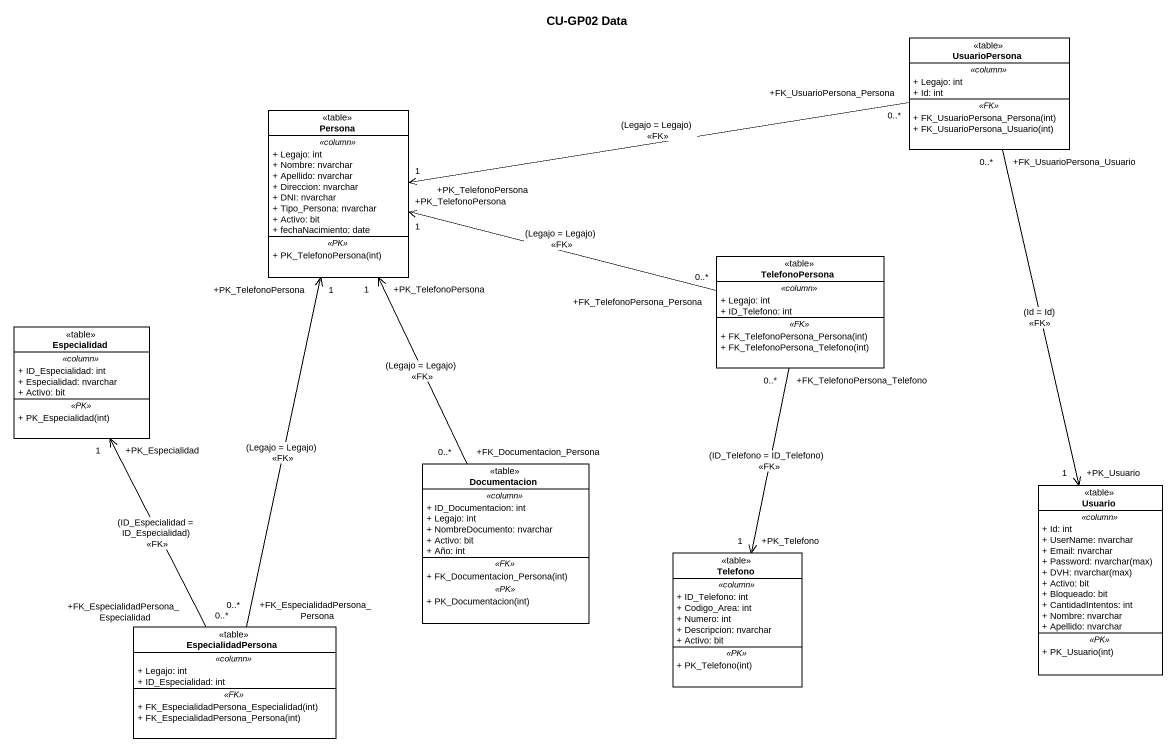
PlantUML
@startuml
title CU-GP02 Data
hide circle
hide empty members
skinparam classAttributeIconSize 0
class UsuarioPersona <<table>> {
  .. <<column>> ..
  + Legajo: int
  + Id: int
  .. <<FK>> ..
  + FK_UsuarioPersona_Persona(int)
  + FK_UsuarioPersona_Usuario(int)
}
class Persona <<table>> {
  .. <<column>> ..
  + Legajo: int
  + Nombre: nvarchar
  + Apellido: nvarchar
  + Direccion: nvarchar
  + DNI: nvarchar
  + Tipo_Persona: nvarchar
  + Activo: bit
  + fechaNacimiento: date
  .. <<PK>> ..
  + PK_TelefonoPersona(int)
}
class TelefonoPersona <<table>> {
  .. <<column>> ..
  + Legajo: int
  + ID_Telefono: int
  .. <<FK>> ..
  + FK_TelefonoPersona_Persona(int)
  + FK_TelefonoPersona_Telefono(int)
}
class Especialidad <<table>> {
  .. <<column>> ..
  + ID_Especialidad: int
  + Especialidad: nvarchar
  + Activo: bit
  .. <<PK>> ..
  + PK_Especialidad(int)
}
class Documentacion <<table>> {
  .. <<column>> ..
  + ID_Documentacion: int
  + Legajo: int
  + NombreDocumento: nvarchar
  + Activo: bit
  + Año: int
  .. <<FK>> ..
  + FK_Documentacion_Persona(int)
  .. <<PK>> ..
  + PK_Documentacion(int)
}
class Usuario <<table>> {
  .. <<column>> ..
  + Id: int
  + UserName: nvarchar
  + Email: nvarchar
  {field} + Password: nvarchar(max)
  {field} + DVH: nvarchar(max)
  + Activo: bit
  + Bloqueado: bit
  + CantidadIntentos: int
  + Nombre: nvarchar
  + Apellido: nvarchar
  .. <<PK>> ..
  + PK_Usuario(int)
}
class Telefono <<table>> {
  .. <<column>> ..
  + ID_Telefono: int
  + Codigo_Area: int
  + Numero: int
  + Descripcion: nvarchar
  + Activo: bit
  .. <<PK>> ..
  + PK_Telefono(int)
}
class EspecialidadPersona <<table>> {
  .. <<column>> ..
  + Legajo: int
  + ID_Especialidad: int
  .. <<FK>> ..
  + FK_EspecialidadPersona_Especialidad(int)
  + FK_EspecialidadPersona_Persona(int)
}
UsuarioPersona "+FK_UsuarioPersona_Persona\n0..*" -left-> "+PK_TelefonoPersona\n1" Persona : (Legajo = Legajo)\n<<FK>>
UsuarioPersona "+FK_UsuarioPersona_Usuario\n0..*" --> "+PK_Usuario\n1" Usuario : (Id = Id)\n<<FK>>
TelefonoPersona "+FK_TelefonoPersona_Persona\n0..*" -left-> "+PK_TelefonoPersona\n1" Persona : (Legajo = Legajo)\n<<FK>>
TelefonoPersona "+FK_TelefonoPersona_Telefono\n0..*" --> "+PK_Telefono\n1" Telefono : (ID_Telefono = ID_Telefono)\n<<FK>>
Documentacion "+FK_Documentacion_Persona\n0..*" -up-> "+PK_TelefonoPersona\n1" Persona : (Legajo = Legajo)\n<<FK>>
EspecialidadPersona "+FK_EspecialidadPersona_Persona\n0..*" -up-> "+PK_TelefonoPersona\n1" Persona : (Legajo = Legajo)\n<<FK>>
EspecialidadPersona "+FK_EspecialidadPersona_Especialidad\n0..*" -up-> "+PK_Especialidad\n1" Especialidad : (ID_Especialidad = ID_Especialidad)\n<<FK>>
@enduml
